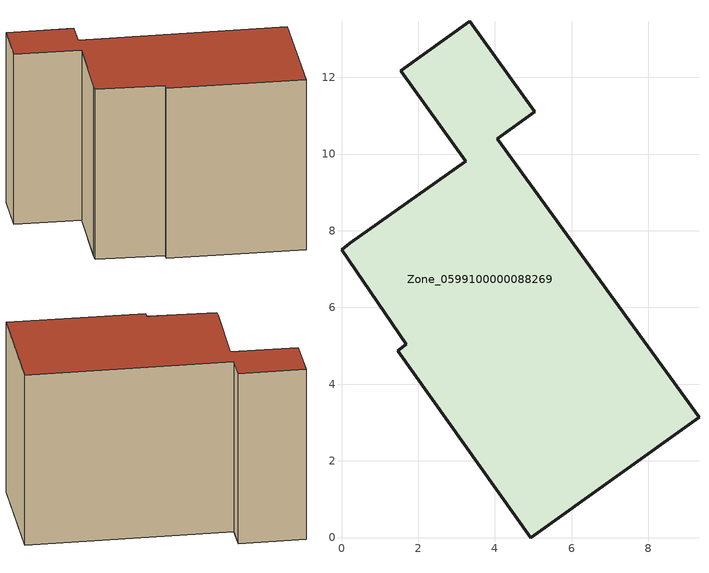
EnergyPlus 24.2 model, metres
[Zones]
Zone_0599100000088269
 floor ground (C_G): 3.24,9.81 1.55,12.18 3.35,13.46 5.04,11.1 4.06,10.39 9.32,3.13 4.93,0 1.47,4.87 1.69,5.04 0,7.5 0.22,7.68 z0
 wall outside (C_F): 5.04,11.1 3.35,13.46 1.55,12.18 3.24,9.81 0.22,7.68 0,7.5 1.69,5.04 1.47,4.87 4.93,0 9.32,3.13 4.06,10.39 5.04,11.1 z0:7.94
 roof outside (C_R): 1.47,4.87 4.93,0 9.32,3.13 4.06,10.39 5.04,11.1 3.35,13.46 1.55,12.18 3.24,9.81 0.22,7.68 0,7.5 1.69,5.04 z7.94
[BUILDING]
Pand.0599100000088269: North Axis=0; Terrain=City; Loads Convergence Tolerance Value=0.04; Temperature Convergence Tolerance Value=0.4; Solar Distribution=FullExterior; Maximum Number of Warmup Days=25; Minimum Number of Warmup Days=1
[Site:Location]
Rotterdam.The.Hague.AP_ZH_NLD Design_Conditions: Latitude=51.96; Longitude=4.45; Time Zone=1; Elevation=-4.5
[SITE:GROUNDTEMPERATURE:BUILDINGSURFACE]
18, 18, 18, 18, 18, 18, 18, 18, 18, 18, 18, 18
[MATERIAL] Thermal Absorptance=0.9; Solar Absorptance=0.7; Visible Absorptance=0.7
Name | Roughness | Thickness | Conductivity | Density | Specific Heat
G.TI.1975-1991 | MediumSmooth | 0.15 | 0.288461 | 540 | 1210
F.TI.1975-1991 | Rough | 0.3 | 0.230769 | 1920 | 840
R.TI.1975-1991 | MediumRough | 0.2 | 0.153846 | 1500 | 1000
[CONSTRUCTION]
C_G: G.TI.1975-1991
C_F: F.TI.1975-1991
C_R: R.TI.1975-1991
[ZONE]
Zone_0599100000088269: Type=1; Multiplier=1; Ceiling Height=Autocalculate; Volume=Autocalculate; Floor Area=autocalculate; Part of Total Floor Area=Yes
[ZONEINFILTRATION:DESIGNFLOWRATE]
Infil_Zone_0599100000088269: Zone or ZoneList or Space or SpaceList=Zone_0599100000088269; Schedule=AlwaysOn; Design Flow Rate Calculation Method=Flow/Area; Flow Rate per Floor Area=0.003; Constant Term Coefficient=1; Temperature Term Coefficient=0; Velocity Term Coefficient=0; Velocity Squared Term Coefficient=0
[HVACTEMPLATE:ZONE:IDEALLOADSAIRSYSTEM]
Zone_0599100000088269: Maximum Heating Supply Air Temperature=50; Minimum Cooling Supply Air Temperature=13; Maximum Heating Supply Air Humidity Ratio=0.0156; Minimum Cooling Supply Air Humidity Ratio=0.0077; Heating Limit=NoLimit; Cooling Limit=NoLimit; Dehumidification Control Type=ConstantSensibleHeatRatio; Cooling Sensible Heat Ratio=0.7; Dehumidification Setpoint=60; Humidification Control Type=None; Humidification Setpoint=30; Outdoor Air Method=None; Outdoor Air Flow Rate per Person=0.00944; Outdoor Air Flow Rate per Zone Floor Area=0; Outdoor Air Flow Rate per Zone=0; Demand Controlled Ventilation Type=None; Outdoor Air Economizer Type=NoEconomizer; Heat Recovery Type=None; Sensible Heat Recovery Effectiveness=0.7; Latent Heat Recovery Effectiveness=0.65
[ZONECONTROL:THERMOSTAT]
ThermostatControl_Zone_0599100000088269: Zone or ZoneList=Zone_0599100000088269; Control Type Schedule=DualSetpointControlType; Control 1=Thermostat_Zone_0599100000088269; Temperature Difference Between Cutout And Setpoint=0
[THERMOSTATSETPOINT:DUALSETPOINT]
Thermostat_Zone_0599100000088269: Heating Setpoint Temperature Schedule=HeatingSetpoint_Zone_0599100000088269; Cooling Setpoint Temperature Schedule=CoolingSetpoint_Zone_0599100000088269
[SCHEDULE:COMPACT]
HeatingSetpoint_Zone_0599100000088269: Through: 12/31, For: AllDays, Until: 24:00, 21
CoolingSetpoint_Zone_0599100000088269: Through: 12/31, For: AllDays, Until: 24:00, 24
DualSetpointControlType: Through: 12/31, For: AllDays, Until: 24:00, 4
AlwaysOn: Through: 12/31, For: AllDays, Until: 24:00, 1
